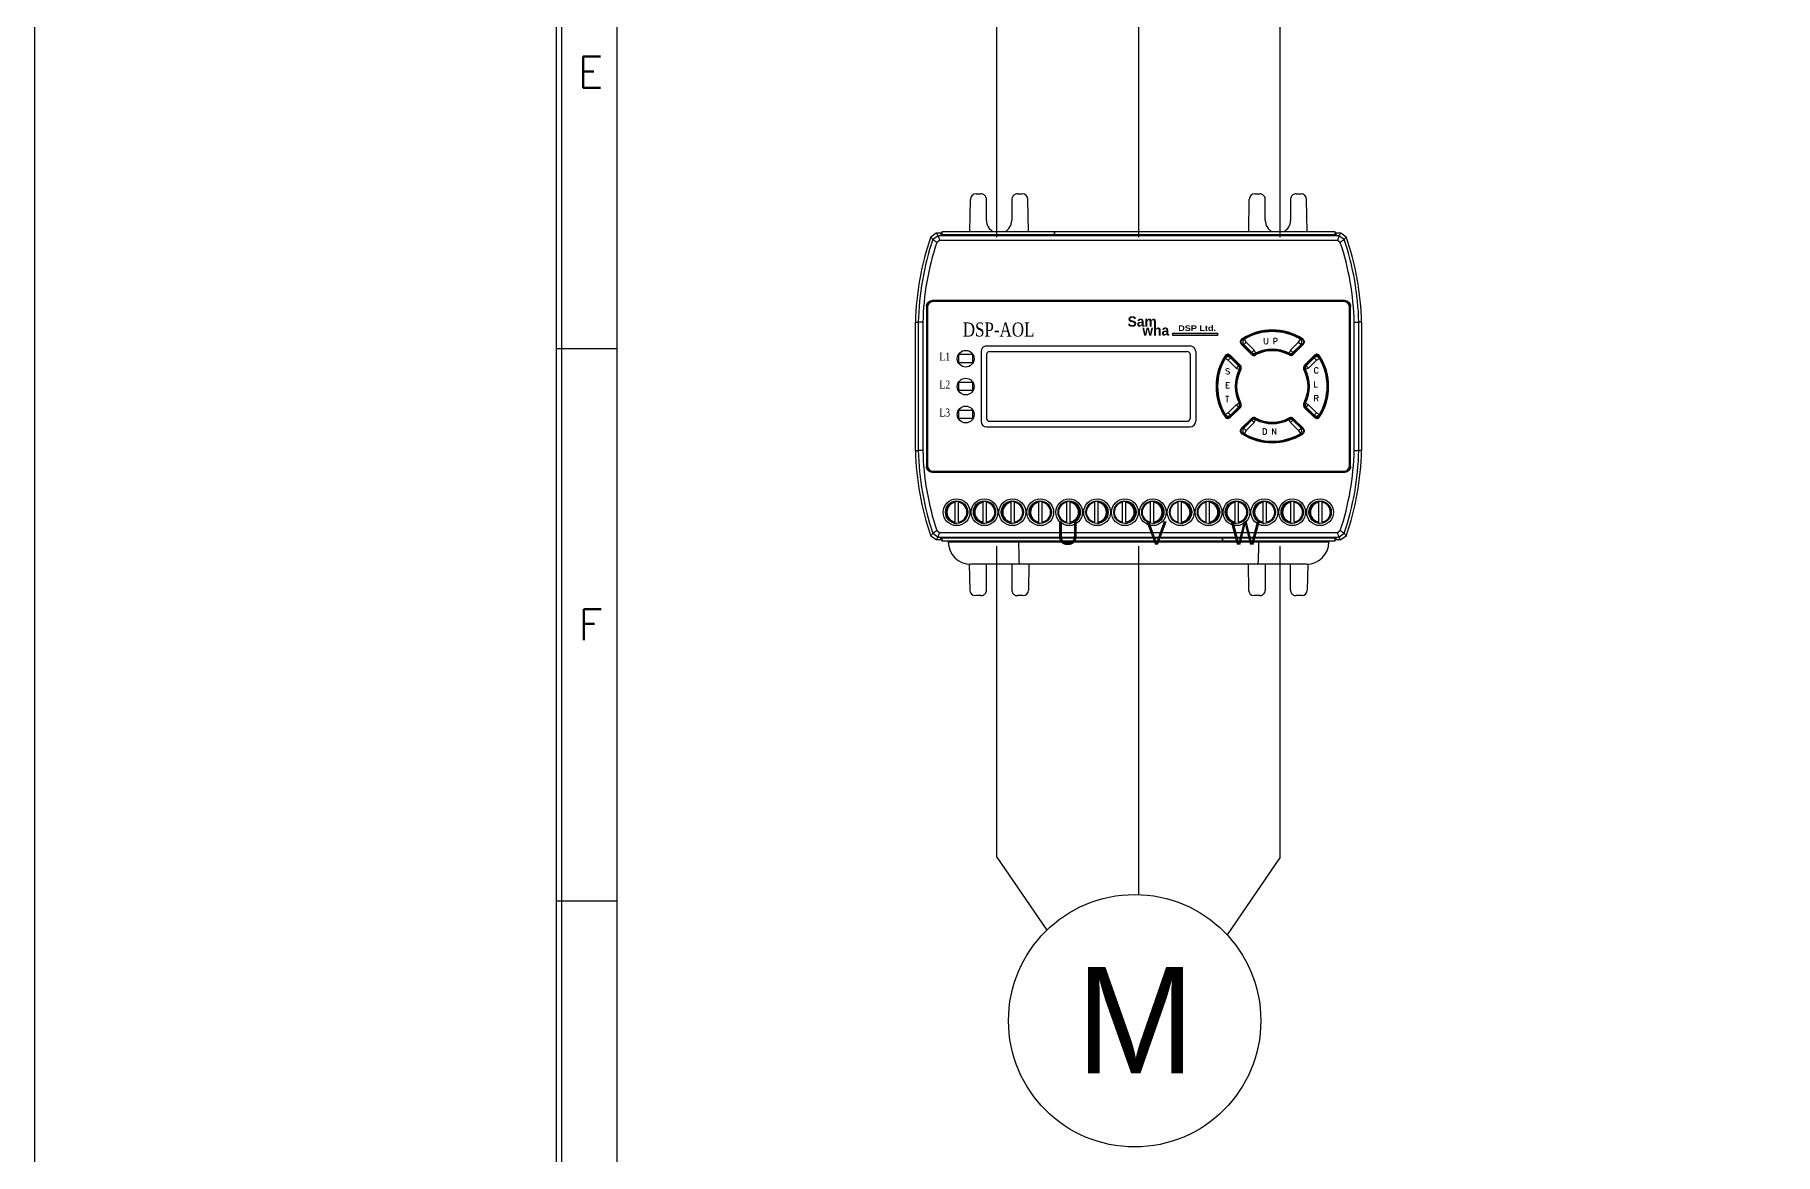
# Model space of a CAD drawing. Header units: millimetres. Extents: x 32 to 871, y 30 to 611.
# Drawn here: x 31.5 to 125.1, y 393.9 to 454.1 of the extents above; entities that cross this region are included whole.
import ezdxf
from ezdxf.enums import TextEntityAlignment as Align

# ---------------------------------------------------------------- set-up
doc = ezdxf.new("R2010")
doc.units = ezdxf.units.MM
for name, color, linetype in [('02___PRT_ALL_AXES', 7, 'Continuous'), ('03___PRT_ALL_CURVES', 7, 'Continuous'), ('20', 2, 'Continuous'), ('30', 3, 'Continuous'), ('40', 4, 'Continuous'), ('70', 7, 'Continuous'), ('ASHADE', 7, 'Continuous'), ('도면층1', 7, 'Continuous')]:
    doc.layers.add(name, color=color, linetype=linetype)
doc.styles.add('ghs', font='NGULIM.TTF')
doc.styles.add('SIMPLEX', font='SIMPLEX')
doc.styles.add('SS', font='batang.ttc', dxfattribs={"width": 0.8})
doc.styles.get("Standard").update_dxf_attribs({"font": 'BareunDotumPro1.ttf'})
doc.styles.add('STYLE2', font='romant.shx')

msp = doc.modelspace()

# ---------------------------------------------------------------- hatches: boundary and pattern name
msp.add_hatch(color=5).paths.add_polyline_path([(92.735, 437.887), (92.735, 438.024), (95.144, 438.024), (95.144, 437.887)])

# ---------------------------------------------------------------- linework, layer by layer
at = {"color": 7, "linetype": 'Continuous'}
for p, q in [((81.819, 443.479), (81.85, 445.209)), ((82.149, 445.504), (82.413, 445.504)), ((82.713, 444.079), (82.713, 445.204)), ((84.073, 445.204), (84.073, 444.079)), ((84.373, 445.504), (84.637, 445.504)), ((84.967, 443.479), (84.936, 445.209)), ((96.819, 443.479), (96.85, 445.209)), ((97.149, 445.504), (97.413, 445.504)), ((97.713, 444.079), (97.713, 445.204)), ((99.073, 445.204), (99.073, 444.079)), ((99.373, 445.504), (99.637, 445.504)), ((99.967, 443.479), (99.936, 445.209)), ((79.721, 443.202), (80.005, 443.404)), ((80.111, 443.255), (79.827, 443.052)), ((80.005, 443.404), (80.336, 443.404)), ((80.191, 443.007), (80.037, 442.896)), ((101.675, 443.255), (80.111, 443.255)), ((101.595, 443.007), (80.191, 443.007)), ((80.228, 443.404), (80.279, 443.302)), ((101.507, 443.302), (80.279, 443.302)), ((80.336, 443.479), (86.374, 443.479)), ((80.336, 443.302), (80.336, 443.479)), ((86.374, 443.479), (101.449, 443.479)), ((86.374, 443.479), (86.374, 443.302)), ((86.374, 443.302), (86.374, 443.479)), ((101.449, 443.479), (101.449, 443.302)), ((101.449, 443.404), (101.781, 443.404)), ((101.558, 443.404), (101.507, 443.302)), ((101.749, 442.896), (101.595, 443.007)), ((101.959, 443.052), (101.675, 443.255)), ((101.781, 443.404), (102.065, 443.202)), ((79.486, 439.466), (79.486, 430.841)), ((79.486, 439.466), (79.493, 439.459)), ((79.493, 439.459), (79.493, 430.849)), ((79.538, 439.414), (79.538, 430.894)), ((102, 439.766), (79.786, 439.766)), ((79.786, 439.766), (79.793, 439.759)), ((101.993, 439.759), (79.793, 439.759)), ((101.948, 439.714), (79.838, 439.714)), ((102, 439.766), (101.993, 439.759)), ((102.248, 430.894), (102.248, 439.414)), ((102.3, 439.466), (102.293, 439.459)), ((102.293, 430.849), (102.293, 439.459)), ((102.3, 430.841), (102.3, 439.466)), ((78.893, 431.704), (78.893, 438.604)), ((78.893, 438.604), (79.042, 438.602)), ((79.042, 438.602), (79.042, 431.705)), ((79.29, 438.602), (79.042, 438.602)), ((79.29, 438.598), (79.29, 431.71)), ((102.496, 438.602), (102.744, 438.602)), ((102.496, 431.71), (102.496, 438.598)), ((102.893, 438.604), (102.744, 438.602)), ((102.744, 431.705), (102.744, 438.602)), ((102.893, 438.604), (102.893, 431.704)), ((96.42, 437.421), (96.967, 436.874)), ((96.468, 437.416), (96.972, 436.911)), ((96.678, 437.533), (96.551, 437.406)), ((96.551, 437.406), (96.982, 436.974)), ((96.678, 437.533), (96.586, 437.688)), ((96.678, 437.533), (97.11, 437.102)), ((99.076, 437.102), (99.508, 437.533)), ((99.204, 436.974), (99.635, 437.406)), ((99.214, 436.911), (99.719, 437.416)), ((99.219, 436.874), (99.766, 437.421)), ((99.508, 437.533), (99.6, 437.688)), ((99.508, 437.533), (99.635, 437.406)), ((95.714, 436.569), (95.559, 436.661)), ((95.714, 436.569), (95.841, 436.696)), ((96.145, 436.137), (95.714, 436.569)), ((96.373, 436.28), (95.826, 436.827)), ((96.336, 436.274), (95.831, 436.779)), ((96.272, 436.264), (95.841, 436.696)), ((97.11, 437.102), (96.982, 436.974)), ((97.11, 437.102), (97.191, 436.941)), ((99.076, 437.102), (98.995, 436.941)), ((99.076, 437.102), (99.204, 436.974)), ((100.36, 436.827), (99.813, 436.28)), ((100.355, 436.779), (99.85, 436.274)), ((100.345, 436.696), (99.914, 436.264)), ((100.472, 436.569), (100.041, 436.137)), ((100.472, 436.569), (100.345, 436.696)), ((100.472, 436.569), (100.627, 436.661)), ((96.145, 436.137), (96.272, 436.264)), ((96.145, 436.137), (96.306, 436.056)), ((100.041, 436.137), (99.88, 436.056)), ((100.041, 436.137), (99.914, 436.264)), ((95.714, 433.739), (95.559, 433.647)), ((95.714, 433.739), (96.145, 434.17)), ((95.714, 433.739), (95.841, 433.612)), ((95.826, 433.481), (96.373, 434.028)), ((95.831, 433.528), (96.336, 434.033)), ((95.841, 433.612), (96.272, 434.043)), ((96.145, 434.17), (96.306, 434.252)), ((96.145, 434.17), (96.272, 434.043)), ((99.813, 434.028), (100.36, 433.481)), ((99.85, 434.033), (100.355, 433.528)), ((100.041, 434.17), (99.88, 434.252)), ((100.041, 434.17), (99.914, 434.043)), ((99.914, 434.043), (100.345, 433.612)), ((100.041, 434.17), (100.472, 433.739)), ((100.472, 433.739), (100.345, 433.612)), ((100.472, 433.739), (100.627, 433.647)), ((96.967, 433.434), (96.42, 432.887)), ((96.972, 433.397), (96.468, 432.892)), ((96.982, 433.333), (96.551, 432.902)), ((96.678, 432.775), (96.551, 432.902)), ((96.678, 432.775), (96.586, 432.62)), ((97.11, 433.206), (96.678, 432.775)), ((97.11, 433.206), (96.982, 433.333)), ((97.11, 433.206), (97.191, 433.367)), ((99.076, 433.206), (98.995, 433.367)), ((99.076, 433.206), (99.204, 433.333)), ((99.508, 432.775), (99.076, 433.206)), ((99.635, 432.902), (99.204, 433.333)), ((99.719, 432.892), (99.214, 433.397)), ((99.766, 432.887), (99.219, 433.434)), ((99.508, 432.775), (99.635, 432.902)), ((99.508, 432.775), (99.6, 432.62)), ((78.893, 431.704), (79.042, 431.705)), ((79.29, 431.705), (79.042, 431.705)), ((102.496, 431.705), (102.744, 431.705)), ((102.893, 431.704), (102.744, 431.705)), ((79.486, 430.841), (79.493, 430.849)), ((102.3, 430.841), (102.293, 430.849)), ((79.786, 430.542), (79.793, 430.549)), ((79.786, 430.542), (102, 430.542)), ((79.793, 430.549), (101.993, 430.549)), ((79.838, 430.594), (101.948, 430.594)), ((102, 430.542), (101.993, 430.549)), ((81.034, 427.856), (81.034, 428.921)), ((81.214, 427.856), (81.214, 428.921)), ((82.534, 427.856), (82.534, 428.921)), ((82.714, 427.856), (82.714, 428.921)), ((84.034, 427.856), (84.034, 428.921)), ((84.214, 427.856), (84.214, 428.921)), ((85.534, 427.856), (85.534, 428.921)), ((85.714, 427.856), (85.714, 428.921)), ((87.034, 427.856), (87.034, 428.921)), ((87.214, 427.856), (87.214, 428.921)), ((88.534, 427.856), (88.534, 428.921)), ((88.714, 427.856), (88.714, 428.921)), ((90.034, 427.856), (90.034, 428.921)), ((90.214, 427.856), (90.214, 428.921)), ((91.534, 427.856), (91.534, 428.921)), ((91.714, 427.856), (91.714, 428.921)), ((93.034, 427.856), (93.034, 428.921)), ((93.214, 427.856), (93.214, 428.921)), ((94.534, 427.856), (94.534, 428.921)), ((94.714, 427.856), (94.714, 428.921)), ((96.091, 427.856), (96.091, 428.921)), ((96.271, 427.856), (96.271, 428.921)), ((97.591, 427.856), (97.591, 428.921)), ((97.771, 427.856), (97.771, 428.921)), ((99.091, 427.856), (99.091, 428.921)), ((99.271, 427.856), (99.271, 428.921)), ((100.591, 427.856), (100.591, 428.921)), ((100.771, 427.856), (100.771, 428.921)), ((80.005, 426.904), (79.721, 427.105)), ((79.827, 427.256), (80.111, 427.053)), ((80.037, 427.411), (80.191, 427.301)), ((80.111, 427.053), (101.675, 427.053)), ((80.191, 427.301), (101.595, 427.301)), ((80.228, 426.904), (80.279, 427.005)), ((80.279, 427.005), (101.507, 427.005)), ((80.337, 426.829), (80.337, 427.005)), ((95.412, 427.005), (95.412, 426.829)), ((95.413, 426.829), (95.413, 427.005)), ((101.45, 427.005), (101.45, 426.829)), ((101.558, 426.904), (101.507, 427.005)), ((101.595, 427.301), (101.749, 427.411)), ((101.675, 427.053), (101.959, 427.256)), ((102.065, 427.105), (101.781, 426.904)), ((80.337, 426.904), (80.005, 426.904)), ((95.412, 426.829), (80.337, 426.829)), ((80.651, 426.829), (80.652, 426.778)), ((101.134, 426.778), (80.652, 426.778)), ((84.442, 426.778), (84.442, 426.829)), ((101.45, 426.829), (95.413, 426.829)), ((97.344, 426.778), (97.344, 426.829)), ((101.135, 426.829), (101.134, 426.778)), ((101.781, 426.904), (101.45, 426.904)), ((81.788, 425.606), (81.813, 424.199)), ((99.934, 425.599), (81.852, 425.599)), ((82.713, 424.204), (82.713, 425.599)), ((84.073, 425.599), (84.073, 424.204)), ((84.998, 425.599), (84.973, 424.199)), ((96.788, 425.599), (96.813, 424.199)), ((97.713, 425.599), (97.713, 424.204)), ((99.073, 424.204), (99.073, 425.599)), ((99.998, 425.606), (99.973, 424.199)), ((82.413, 423.904), (82.113, 423.904)), ((84.673, 423.904), (84.373, 423.904)), ((97.413, 423.904), (97.113, 423.904)), ((99.673, 423.904), (99.373, 423.904))]:
    msp.add_line(p, q, dxfattribs=at)
at = {"color": 5}
for p, q in [((92.735, 438.024), (95.144, 438.024)), ((92.735, 437.887), (92.735, 438.024)), ((95.144, 437.887), (92.735, 437.887)), ((95.144, 438.024), (95.144, 437.887))]:
    msp.add_line(p, q, dxfattribs=at)
msp.add_lwpolyline([(31.509, 610.73), (871.425, 610.73), (871.425, 29.692), (31.509, 29.692)], close=True)
at = {"color": 7, "linetype": 'Continuous'}
for centre, radius in [((81.105, 428.389), 0.72), ((81.105, 428.389), 0.6), ((82.605, 428.389), 0.72), ((82.605, 428.389), 0.6), ((84.105, 428.389), 0.72), ((84.105, 428.389), 0.6), ((85.605, 428.389), 0.72), ((85.605, 428.389), 0.6), ((87.162, 428.389), 0.72), ((87.162, 428.389), 0.6), ((88.662, 428.389), 0.72), ((88.662, 428.389), 0.6), ((90.162, 428.389), 0.72), ((90.162, 428.389), 0.6), ((91.662, 428.389), 0.72), ((91.662, 428.389), 0.6), ((93.162, 428.389), 0.72), ((93.162, 428.389), 0.6), ((94.662, 428.389), 0.72), ((94.662, 428.389), 0.6), ((96.162, 428.389), 0.72), ((96.162, 428.389), 0.6), ((97.662, 428.389), 0.72), ((97.662, 428.389), 0.6), ((99.162, 428.389), 0.72), ((99.162, 428.389), 0.6), ((100.662, 428.389), 0.72), ((100.662, 428.389), 0.6)]:
    msp.add_circle(centre, radius, dxfattribs=at)
for centre, radius, start, end in [((82.149, 445.204), 0.3, 90, 179), ((84.637, 445.204), 0.3, 1, 90), ((97.149, 445.204), 0.3, 90, 179), ((99.637, 445.204), 0.3, 1, 90), ((83.393, 444.079), 0.68, 180, 242.3898), ((83.393, 444.079), 0.68, 297.6102, 0), ((98.393, 444.079), 0.68, 180, 242.3898), ((98.393, 444.079), 0.68, 297.6102, 0), ((93.889, 438.276), 15, 160.82791, 178.74912), ((93.889, 438.276), 14.851, 161.24388, 178.74287), ((87.897, 438.276), 14.851, 1.25713, 18.75612), ((87.897, 438.276), 15, 1.25088, 19.17209), ((93.889, 438.276), 14.603, 161.5561, 178.73961), ((87.897, 438.276), 14.603, 1.26039, 18.4439), ((79.838, 439.414), 0.3, 90, 180), ((101.948, 439.414), 0.3, 0, 90), ((96.547, 437.548), 0.18, 122.8468, 225), ((98.093, 435.154), 3.03, 57.1532, 122.8468), ((98.093, 435.154), 3, 57.90749, 122.09251), ((98.093, 435.154), 2.948, 59.26143, 120.73857), ((99.639, 437.548), 0.18, 315, 57.1532), ((98.093, 435.154), 3.03, 147.1532, 212.8468), ((98.093, 435.154), 3, 147.90749, 212.09251), ((98.093, 435.154), 2.948, 149.26143, 210.73857), ((95.699, 436.7), 0.18, 45, 147.1532), ((97.094, 437.001), 0.18, 225, 298.39845), ((98.093, 435.154), 1.92, 61.60155, 118.39845), ((98.093, 435.154), 1.95, 62.20277, 117.79723), ((98.093, 435.154), 2.002, 63.2117, 116.7883), ((99.092, 437.001), 0.18, 241.60155, 315), ((100.487, 436.7), 0.18, 32.8468, 135), ((98.093, 435.154), 2.948, 329.26143, 30.73857), ((98.093, 435.154), 3, 327.90749, 32.09251), ((98.093, 435.154), 3.03, 327.1532, 32.8468), ((98.093, 435.154), 2.002, 153.2117, 206.7883), ((98.093, 435.154), 1.95, 152.20277, 207.79723), ((98.093, 435.154), 1.92, 151.60155, 208.39845), ((96.246, 436.153), 0.18, 331.60155, 45), ((99.94, 436.153), 0.18, 135, 208.39845), ((98.093, 435.154), 1.92, 331.60155, 28.39845), ((98.093, 435.154), 1.95, 332.20277, 27.79723), ((98.093, 435.154), 2.002, 333.2117, 26.7883), ((96.246, 434.155), 0.18, 315, 28.39845), ((99.94, 434.155), 0.18, 151.60155, 225), ((95.699, 433.608), 0.18, 212.8468, 315), ((96.547, 432.759), 0.18, 135, 237.1532), ((98.093, 435.154), 2.948, 239.26143, 300.73857), ((97.094, 433.307), 0.18, 61.60155, 135), ((98.093, 435.154), 1.92, 241.60155, 298.39845), ((98.093, 435.154), 1.95, 242.20277, 297.79723), ((98.093, 435.154), 2.002, 243.2117, 296.7883), ((99.092, 433.307), 0.18, 45, 118.39845), ((99.639, 432.759), 0.18, 302.8468, 45), ((100.487, 433.608), 0.18, 225, 327.1532), ((93.889, 432.031), 15, 181.25088, 199.17209), ((93.889, 432.031), 14.851, 181.25713, 198.75612), ((93.889, 432.031), 14.603, 181.26039, 198.4439), ((98.093, 435.154), 3.03, 237.1532, 302.8468), ((98.093, 435.154), 3, 237.90749, 302.09251), ((87.897, 432.031), 14.603, 341.5561, 358.73961), ((87.897, 432.031), 14.851, 341.24388, 358.74287), ((87.897, 432.031), 15, 340.82791, 358.74912), ((79.838, 430.894), 0.3, 180, 270), ((101.948, 430.894), 0.3, 270, 0), ((81.124, 428.389), 0.54, 99.59407, 260.40593), ((81.124, 428.389), 0.54, 279.59407, 80.40593), ((82.624, 428.389), 0.54, 99.59407, 260.40593), ((82.624, 428.389), 0.54, 279.59407, 80.40593), ((84.124, 428.389), 0.54, 99.59407, 260.40593), ((84.124, 428.389), 0.54, 279.59407, 80.40593), ((85.624, 428.389), 0.54, 99.59407, 260.40593), ((85.624, 428.389), 0.54, 279.59407, 80.40593), ((87.124, 428.389), 0.54, 99.59407, 260.40593), ((87.124, 428.389), 0.54, 279.59407, 80.40593), ((88.624, 428.389), 0.54, 99.59407, 260.40593), ((88.624, 428.389), 0.54, 279.59407, 80.40593), ((90.124, 428.389), 0.54, 99.59407, 260.40593), ((90.124, 428.389), 0.54, 279.59407, 80.40593), ((91.624, 428.389), 0.54, 99.59407, 260.40593), ((91.624, 428.389), 0.54, 279.59407, 80.40593), ((93.124, 428.389), 0.54, 99.59407, 260.40593), ((93.124, 428.389), 0.54, 279.59407, 80.40593), ((94.624, 428.389), 0.54, 99.59407, 260.40593), ((94.624, 428.389), 0.54, 279.59407, 80.40593), ((96.181, 428.389), 0.54, 99.59407, 260.40593), ((96.181, 428.389), 0.54, 279.59407, 80.40593), ((97.681, 428.389), 0.54, 99.59407, 260.40593), ((97.681, 428.389), 0.54, 279.59407, 80.40593), ((99.181, 428.389), 0.54, 99.59407, 260.40593), ((99.181, 428.389), 0.54, 279.59407, 80.40593), ((100.681, 428.389), 0.54, 99.59407, 260.40593), ((100.681, 428.389), 0.54, 279.59407, 80.40593), ((81.852, 426.799), 1.2, 181, 270), ((99.934, 426.799), 1.2, 270, 359), ((82.113, 424.204), 0.3, 181, 270), ((84.673, 424.204), 0.3, 270, 359), ((97.113, 424.204), 0.3, 181, 270), ((99.673, 424.204), 0.3, 270, 359)]:
    msp.add_arc(centre, radius, start, end, dxfattribs=at)
for points, knots in [([(82.713, 445.204), (82.713, 445.235), (82.703, 445.298), (82.659, 445.383), (82.592, 445.451), (82.507, 445.494), (82.444, 445.504), (82.413, 445.504)], [0, 0, 0, 0, 0.0938533, 0.1877121, 0.2815799, 0.3754568, 0.4693391, 0.4693391, 0.4693391, 0.4693391]), ([(84.373, 445.504), (84.342, 445.504), (84.279, 445.494), (84.194, 445.451), (84.127, 445.383), (84.083, 445.298), (84.073, 445.235), (84.073, 445.204)], [0, 0, 0, 0, 0.0938824, 0.1877592, 0.281627, 0.3754859, 0.4693391, 0.4693391, 0.4693391, 0.4693391]), ([(97.713, 445.204), (97.713, 445.235), (97.703, 445.298), (97.659, 445.383), (97.592, 445.451), (97.507, 445.494), (97.444, 445.504), (97.413, 445.504)], [0, 0, 0, 0, 0.0938533, 0.1877121, 0.2815799, 0.3754568, 0.4693391, 0.4693391, 0.4693391, 0.4693391]), ([(99.373, 445.504), (99.342, 445.504), (99.279, 445.494), (99.194, 445.451), (99.127, 445.383), (99.083, 445.298), (99.073, 445.235), (99.073, 445.204)], [0, 0, 0, 0, 0.0938824, 0.1877592, 0.281627, 0.3754859, 0.4693391, 0.4693391, 0.4693391, 0.4693391]), ([(79.827, 443.052), (79.817, 443.066), (79.794, 443.099), (79.758, 443.149), (79.734, 443.185), (79.721, 443.202)], [0, 0, 0, 0, 0.0540743, 0.1201944, 0.1840487, 0.1840487, 0.1840487, 0.1840487]), ([(79.827, 443.052), (79.849, 443.035), (79.898, 443.004), (79.966, 442.949), (80.013, 442.914), (80.037, 442.896)], [0, 0, 0, 0, 0.0847402, 0.1718969, 0.2610351, 0.2610351, 0.2610351, 0.2610351]), ([(80.111, 443.255), (80.1, 443.27), (80.077, 443.302), (80.042, 443.352), (80.017, 443.387), (80.005, 443.404)], [0, 0, 0, 0, 0.0536976, 0.11936, 0.1827756, 0.1827756, 0.1827756, 0.1827756]), ([(80.111, 443.255), (80.12, 443.228), (80.133, 443.172), (80.163, 443.091), (80.181, 443.035), (80.191, 443.007)], [0, 0, 0, 0, 0.084861, 0.1719795, 0.2609261, 0.2609261, 0.2609261, 0.2609261]), ([(101.675, 443.255), (101.666, 443.228), (101.653, 443.172), (101.623, 443.091), (101.605, 443.035), (101.595, 443.007)], [0, 0, 0, 0, 0.0848624, 0.1719809, 0.2609261, 0.2609261, 0.2609261, 0.2609261]), ([(101.675, 443.255), (101.686, 443.27), (101.709, 443.302), (101.744, 443.351), (101.769, 443.387), (101.781, 443.404)], [0, 0, 0, 0, 0.0534626, 0.1191252, 0.1827756, 0.1827756, 0.1827756, 0.1827756]), ([(101.959, 443.052), (101.937, 443.035), (101.888, 443.004), (101.82, 442.949), (101.773, 442.914), (101.749, 442.896)], [0, 0, 0, 0, 0.0847388, 0.1718955, 0.2610351, 0.2610351, 0.2610351, 0.2610351]), ([(101.959, 443.052), (101.969, 443.066), (101.992, 443.099), (102.028, 443.149), (102.052, 443.185), (102.065, 443.202)], [0, 0, 0, 0, 0.0538377, 0.119958, 0.1840487, 0.1840487, 0.1840487, 0.1840487]), ([(79.486, 439.466), (79.486, 439.498), (79.496, 439.561), (79.539, 439.645), (79.606, 439.713), (79.691, 439.756), (79.754, 439.766), (79.786, 439.766)], [0, 0, 0, 0, 0.093858, 0.1877008, 0.2815377, 0.3753804, 0.4692384, 0.4692384, 0.4692384, 0.4692384]), ([(79.793, 439.759), (79.762, 439.759), (79.699, 439.749), (79.614, 439.706), (79.546, 439.638), (79.503, 439.553), (79.493, 439.49), (79.493, 439.459)], [0, 0, 0, 0, 0.093858, 0.1877007, 0.2815376, 0.3753803, 0.4692384, 0.4692384, 0.4692384, 0.4692384]), ([(102.293, 439.459), (102.293, 439.49), (102.283, 439.553), (102.24, 439.638), (102.172, 439.706), (102.087, 439.749), (102.024, 439.759), (101.993, 439.759)], [0, 0, 0, 0, 0.093858, 0.1877007, 0.2815376, 0.3753803, 0.4692384, 0.4692384, 0.4692384, 0.4692384]), ([(102, 439.766), (102.032, 439.766), (102.095, 439.756), (102.18, 439.713), (102.247, 439.645), (102.29, 439.561), (102.3, 439.498), (102.3, 439.466)], [0, 0, 0, 0, 0.093858, 0.1877008, 0.2815377, 0.3753804, 0.4692384, 0.4692384, 0.4692384, 0.4692384]), ([(96.436, 437.458), (96.427, 437.474), (96.415, 437.509), (96.413, 437.564), (96.427, 437.616), (96.447, 437.647), (96.459, 437.661)], [0, 0, 0, 0, 0.05449, 0.107938, 0.1612581, 0.2156554, 0.2156554, 0.2156554, 0.2156554]), ([(96.551, 437.406), (96.542, 437.407), (96.523, 437.409), (96.495, 437.413), (96.477, 437.415), (96.468, 437.416)], [0, 0, 0, 0, 0.02823034, 0.05623659, 0.08402378, 0.08402378, 0.08402378, 0.08402378]), ([(96.586, 437.688), (96.573, 437.68), (96.548, 437.66), (96.52, 437.623), (96.502, 437.579), (96.496, 437.532), (96.503, 437.485), (96.521, 437.442), (96.54, 437.417), (96.551, 437.406)], [0, 0, 0, 0, 0.0466256, 0.0932466, 0.1398794, 0.1865136, 0.2331468, 0.2797658, 0.3263998, 0.3263998, 0.3263998, 0.3263998]), ([(96.586, 437.688), (96.576, 437.689), (96.557, 437.69), (96.528, 437.693), (96.509, 437.695), (96.499, 437.695)], [0, 0, 0, 0, 0.02938021, 0.05851312, 0.08740451, 0.08740451, 0.08740451, 0.08740451]), ([(99.6, 437.688), (99.61, 437.689), (99.629, 437.69), (99.658, 437.693), (99.677, 437.695), (99.687, 437.695)], [0, 0, 0, 0, 0.02938021, 0.05851312, 0.08740451, 0.08740451, 0.08740451, 0.08740451]), ([(99.635, 437.406), (99.646, 437.417), (99.665, 437.442), (99.683, 437.485), (99.69, 437.532), (99.684, 437.579), (99.666, 437.623), (99.638, 437.66), (99.613, 437.68), (99.6, 437.688)], [0, 0, 0, 0, 0.046626, 0.0932469, 0.1398796, 0.1865139, 0.233147, 0.279766, 0.3263998, 0.3263998, 0.3263998, 0.3263998]), ([(99.635, 437.406), (99.644, 437.407), (99.663, 437.409), (99.691, 437.413), (99.709, 437.415), (99.719, 437.416)], [0, 0, 0, 0, 0.02823034, 0.05623659, 0.08402378, 0.08402378, 0.08402378, 0.08402378]), ([(99.727, 437.661), (99.739, 437.648), (99.758, 437.617), (99.773, 437.565), (99.771, 437.51), (99.759, 437.475), (99.75, 437.459)], [0, 0, 0, 0, 0.0534734, 0.1067582, 0.1607868, 0.2158657, 0.2158657, 0.2158657, 0.2158657]), ([(95.559, 436.661), (95.558, 436.67), (95.556, 436.69), (95.554, 436.719), (95.552, 436.738), (95.551, 436.748)], [0, 0, 0, 0, 0.02938021, 0.05851312, 0.08740451, 0.08740451, 0.08740451, 0.08740451]), ([(95.841, 436.696), (95.83, 436.707), (95.805, 436.726), (95.762, 436.744), (95.715, 436.751), (95.668, 436.745), (95.624, 436.727), (95.587, 436.699), (95.567, 436.674), (95.559, 436.661)], [0, 0, 0, 0, 0.046626, 0.0932469, 0.1398796, 0.1865139, 0.233147, 0.279766, 0.3263998, 0.3263998, 0.3263998, 0.3263998]), ([(95.586, 436.788), (95.599, 436.799), (95.629, 436.819), (95.682, 436.833), (95.737, 436.832), (95.772, 436.82), (95.788, 436.811)], [0, 0, 0, 0, 0.0534734, 0.1067582, 0.1607868, 0.2158657, 0.2158657, 0.2158657, 0.2158657]), ([(95.841, 436.696), (95.84, 436.705), (95.838, 436.724), (95.834, 436.752), (95.832, 436.77), (95.831, 436.779)], [0, 0, 0, 0, 0.02823034, 0.05623659, 0.08402378, 0.08402378, 0.08402378, 0.08402378]), ([(96.982, 436.974), (96.981, 436.967), (96.979, 436.953), (96.976, 436.932), (96.974, 436.918), (96.972, 436.911)], [0, 0, 0, 0, 0.02131349, 0.04276592, 0.06435893, 0.06435893, 0.06435893, 0.06435893]), ([(96.982, 436.974), (96.993, 436.964), (97.017, 436.945), (97.059, 436.927), (97.104, 436.92), (97.149, 436.924), (97.177, 436.934), (97.191, 436.941)], [0, 0, 0, 0, 0.0449694, 0.0899307, 0.1348985, 0.1798573, 0.2248377, 0.2248377, 0.2248377, 0.2248377]), ([(97.141, 436.863), (97.126, 436.859), (97.095, 436.856), (97.049, 436.863), (97.021, 436.875), (97.008, 436.883)], [0, 0, 0, 0, 0.0460856, 0.0917071, 0.1370934, 0.1370934, 0.1370934, 0.1370934]), ([(97.191, 436.941), (97.19, 436.934), (97.188, 436.92), (97.186, 436.9), (97.184, 436.886), (97.184, 436.879)], [0, 0, 0, 0, 0.02072148, 0.04156853, 0.06254232, 0.06254232, 0.06254232, 0.06254232]), ([(98.995, 436.941), (99.009, 436.934), (99.037, 436.924), (99.082, 436.92), (99.127, 436.927), (99.169, 436.945), (99.193, 436.964), (99.204, 436.974)], [0, 0, 0, 0, 0.0449723, 0.0899326, 0.1349004, 0.1798594, 0.2248377, 0.2248377, 0.2248377, 0.2248377]), ([(98.995, 436.941), (98.996, 436.934), (98.998, 436.92), (99, 436.9), (99.002, 436.886), (99.002, 436.879)], [0, 0, 0, 0, 0.02072148, 0.04156853, 0.06254232, 0.06254232, 0.06254232, 0.06254232]), ([(99.178, 436.883), (99.164, 436.875), (99.136, 436.863), (99.09, 436.856), (99.06, 436.859), (99.045, 436.863)], [0, 0, 0, 0, 0.0457598, 0.0912892, 0.1371128, 0.1371128, 0.1371128, 0.1371128]), ([(99.204, 436.974), (99.205, 436.967), (99.207, 436.953), (99.21, 436.932), (99.212, 436.918), (99.214, 436.911)], [0, 0, 0, 0, 0.02131349, 0.04276592, 0.06435893, 0.06435893, 0.06435893, 0.06435893]), ([(100.345, 436.696), (100.346, 436.705), (100.348, 436.724), (100.352, 436.752), (100.354, 436.77), (100.355, 436.779)], [0, 0, 0, 0, 0.02823034, 0.05623659, 0.08402378, 0.08402378, 0.08402378, 0.08402378]), ([(100.627, 436.661), (100.619, 436.674), (100.599, 436.699), (100.562, 436.727), (100.518, 436.745), (100.471, 436.751), (100.424, 436.744), (100.381, 436.726), (100.356, 436.707), (100.345, 436.696)], [0, 0, 0, 0, 0.0466256, 0.0932466, 0.1398794, 0.1865136, 0.2331468, 0.2797658, 0.3263998, 0.3263998, 0.3263998, 0.3263998]), ([(100.398, 436.811), (100.414, 436.82), (100.448, 436.832), (100.503, 436.834), (100.555, 436.819), (100.586, 436.8), (100.6, 436.788)], [0, 0, 0, 0, 0.05449, 0.107938, 0.1612581, 0.2156554, 0.2156554, 0.2156554, 0.2156554]), ([(100.627, 436.661), (100.628, 436.67), (100.63, 436.69), (100.632, 436.719), (100.634, 436.738), (100.635, 436.748)], [0, 0, 0, 0, 0.02938021, 0.05851312, 0.08740451, 0.08740451, 0.08740451, 0.08740451]), ([(96.272, 436.264), (96.28, 436.266), (96.294, 436.268), (96.315, 436.271), (96.329, 436.273), (96.336, 436.274)], [0, 0, 0, 0, 0.02131349, 0.04276592, 0.06435893, 0.06435893, 0.06435893, 0.06435893]), ([(96.306, 436.056), (96.313, 436.07), (96.323, 436.098), (96.327, 436.143), (96.32, 436.188), (96.302, 436.23), (96.283, 436.254), (96.272, 436.264)], [0, 0, 0, 0, 0.0449723, 0.0899326, 0.1349004, 0.1798594, 0.2248377, 0.2248377, 0.2248377, 0.2248377]), ([(96.306, 436.056), (96.313, 436.057), (96.327, 436.059), (96.347, 436.061), (96.361, 436.062), (96.368, 436.063)], [0, 0, 0, 0, 0.02072148, 0.04156853, 0.06254232, 0.06254232, 0.06254232, 0.06254232]), ([(96.364, 436.238), (96.372, 436.225), (96.384, 436.197), (96.391, 436.151), (96.387, 436.121), (96.384, 436.106)], [0, 0, 0, 0, 0.0457598, 0.0912892, 0.1371128, 0.1371128, 0.1371128, 0.1371128]), ([(99.802, 436.106), (99.798, 436.121), (99.795, 436.152), (99.802, 436.197), (99.815, 436.226), (99.822, 436.239)], [0, 0, 0, 0, 0.0460856, 0.0917071, 0.1370934, 0.1370934, 0.1370934, 0.1370934]), ([(99.88, 436.056), (99.873, 436.057), (99.859, 436.059), (99.839, 436.061), (99.825, 436.062), (99.818, 436.063)], [0, 0, 0, 0, 0.02072148, 0.04156853, 0.06254232, 0.06254232, 0.06254232, 0.06254232]), ([(99.914, 436.264), (99.906, 436.266), (99.892, 436.268), (99.871, 436.271), (99.857, 436.273), (99.85, 436.274)], [0, 0, 0, 0, 0.02131349, 0.04276592, 0.06435893, 0.06435893, 0.06435893, 0.06435893]), ([(99.914, 436.264), (99.903, 436.254), (99.884, 436.23), (99.866, 436.188), (99.859, 436.143), (99.863, 436.098), (99.873, 436.07), (99.88, 436.056)], [0, 0, 0, 0, 0.0449694, 0.0899307, 0.1348985, 0.1798573, 0.2248377, 0.2248377, 0.2248377, 0.2248377]), ([(95.559, 433.647), (95.558, 433.637), (95.556, 433.618), (95.554, 433.589), (95.552, 433.57), (95.551, 433.56)], [0, 0, 0, 0, 0.02938021, 0.05851312, 0.08740451, 0.08740451, 0.08740451, 0.08740451]), ([(95.559, 433.647), (95.567, 433.634), (95.587, 433.609), (95.624, 433.581), (95.668, 433.563), (95.715, 433.557), (95.762, 433.564), (95.805, 433.582), (95.83, 433.601), (95.841, 433.612)], [0, 0, 0, 0, 0.0466256, 0.0932466, 0.1398794, 0.1865136, 0.2331468, 0.2797658, 0.3263998, 0.3263998, 0.3263998, 0.3263998]), ([(95.841, 433.612), (95.84, 433.602), (95.838, 433.584), (95.834, 433.556), (95.832, 433.538), (95.831, 433.528)], [0, 0, 0, 0, 0.02823034, 0.05623659, 0.08402378, 0.08402378, 0.08402378, 0.08402378]), ([(96.272, 434.043), (96.283, 434.054), (96.302, 434.078), (96.32, 434.119), (96.327, 434.164), (96.323, 434.21), (96.313, 434.238), (96.306, 434.252)], [0, 0, 0, 0, 0.0449694, 0.0899307, 0.1348985, 0.1798573, 0.2248377, 0.2248377, 0.2248377, 0.2248377]), ([(96.272, 434.043), (96.28, 434.042), (96.294, 434.04), (96.315, 434.037), (96.329, 434.034), (96.336, 434.033)], [0, 0, 0, 0, 0.02131349, 0.04276592, 0.06435893, 0.06435893, 0.06435893, 0.06435893]), ([(96.306, 434.252), (96.313, 434.251), (96.327, 434.249), (96.347, 434.247), (96.361, 434.245), (96.368, 434.244)], [0, 0, 0, 0, 0.02072148, 0.04156853, 0.06254232, 0.06254232, 0.06254232, 0.06254232]), ([(96.384, 434.202), (96.388, 434.187), (96.391, 434.156), (96.384, 434.11), (96.371, 434.082), (96.364, 434.069)], [0, 0, 0, 0, 0.0460856, 0.0917071, 0.1370934, 0.1370934, 0.1370934, 0.1370934]), ([(99.822, 434.069), (99.814, 434.082), (99.802, 434.111), (99.795, 434.156), (99.799, 434.187), (99.802, 434.202)], [0, 0, 0, 0, 0.0457598, 0.0912892, 0.1371128, 0.1371128, 0.1371128, 0.1371128]), ([(99.88, 434.252), (99.873, 434.251), (99.859, 434.249), (99.839, 434.247), (99.825, 434.245), (99.818, 434.244)], [0, 0, 0, 0, 0.02072148, 0.04156853, 0.06254232, 0.06254232, 0.06254232, 0.06254232]), ([(99.914, 434.043), (99.906, 434.042), (99.892, 434.04), (99.871, 434.037), (99.857, 434.034), (99.85, 434.033)], [0, 0, 0, 0, 0.02131349, 0.04276592, 0.06435893, 0.06435893, 0.06435893, 0.06435893]), ([(99.88, 434.252), (99.873, 434.238), (99.863, 434.21), (99.859, 434.164), (99.866, 434.119), (99.884, 434.078), (99.903, 434.054), (99.914, 434.043)], [0, 0, 0, 0, 0.0449723, 0.0899326, 0.1349004, 0.1798594, 0.2248377, 0.2248377, 0.2248377, 0.2248377]), ([(100.345, 433.612), (100.356, 433.601), (100.381, 433.582), (100.424, 433.564), (100.471, 433.557), (100.518, 433.563), (100.562, 433.581), (100.599, 433.609), (100.619, 433.634), (100.627, 433.647)], [0, 0, 0, 0, 0.046626, 0.0932469, 0.1398796, 0.1865139, 0.233147, 0.279766, 0.3263998, 0.3263998, 0.3263998, 0.3263998]), ([(100.345, 433.612), (100.346, 433.602), (100.348, 433.584), (100.352, 433.556), (100.354, 433.538), (100.355, 433.528)], [0, 0, 0, 0, 0.02823034, 0.05623659, 0.08402378, 0.08402378, 0.08402378, 0.08402378]), ([(100.627, 433.647), (100.628, 433.637), (100.63, 433.618), (100.632, 433.589), (100.634, 433.57), (100.635, 433.56)], [0, 0, 0, 0, 0.02938021, 0.05851312, 0.08740451, 0.08740451, 0.08740451, 0.08740451]), ([(95.788, 433.497), (95.772, 433.488), (95.738, 433.476), (95.683, 433.474), (95.631, 433.488), (95.6, 433.508), (95.586, 433.52)], [0, 0, 0, 0, 0.05449, 0.107938, 0.1612581, 0.2156554, 0.2156554, 0.2156554, 0.2156554]), ([(96.459, 432.646), (96.447, 432.66), (96.428, 432.69), (96.413, 432.743), (96.415, 432.798), (96.427, 432.833), (96.436, 432.849)], [0, 0, 0, 0, 0.0534734, 0.1067582, 0.1607868, 0.2158657, 0.2158657, 0.2158657, 0.2158657]), ([(96.551, 432.902), (96.542, 432.901), (96.523, 432.898), (96.495, 432.895), (96.477, 432.893), (96.468, 432.892)], [0, 0, 0, 0, 0.02823034, 0.05623659, 0.08402378, 0.08402378, 0.08402378, 0.08402378]), ([(96.551, 432.902), (96.54, 432.891), (96.521, 432.866), (96.503, 432.822), (96.496, 432.776), (96.502, 432.729), (96.52, 432.685), (96.548, 432.647), (96.573, 432.628), (96.586, 432.62)], [0, 0, 0, 0, 0.046626, 0.0932469, 0.1398796, 0.1865139, 0.233147, 0.279766, 0.3263998, 0.3263998, 0.3263998, 0.3263998]), ([(96.586, 432.62), (96.576, 432.619), (96.557, 432.617), (96.528, 432.615), (96.509, 432.613), (96.499, 432.612)], [0, 0, 0, 0, 0.02938021, 0.05851312, 0.08740451, 0.08740451, 0.08740451, 0.08740451]), ([(96.982, 433.333), (96.981, 433.34), (96.979, 433.354), (96.976, 433.376), (96.974, 433.39), (96.972, 433.397)], [0, 0, 0, 0, 0.02131349, 0.04276592, 0.06435893, 0.06435893, 0.06435893, 0.06435893]), ([(97.191, 433.367), (97.177, 433.373), (97.149, 433.384), (97.104, 433.388), (97.059, 433.381), (97.017, 433.363), (96.993, 433.344), (96.982, 433.333)], [0, 0, 0, 0, 0.0449723, 0.0899326, 0.1349004, 0.1798594, 0.2248377, 0.2248377, 0.2248377, 0.2248377]), ([(97.008, 433.425), (97.022, 433.433), (97.05, 433.445), (97.096, 433.452), (97.126, 433.448), (97.141, 433.445)], [0, 0, 0, 0, 0.0457598, 0.0912892, 0.1371128, 0.1371128, 0.1371128, 0.1371128]), ([(97.191, 433.367), (97.19, 433.374), (97.188, 433.387), (97.186, 433.408), (97.184, 433.422), (97.184, 433.429)], [0, 0, 0, 0, 0.02072148, 0.04156853, 0.06254232, 0.06254232, 0.06254232, 0.06254232]), ([(98.995, 433.367), (98.996, 433.374), (98.998, 433.387), (99, 433.408), (99.002, 433.422), (99.002, 433.429)], [0, 0, 0, 0, 0.02072148, 0.04156853, 0.06254232, 0.06254232, 0.06254232, 0.06254232]), ([(99.204, 433.333), (99.193, 433.344), (99.169, 433.363), (99.127, 433.381), (99.082, 433.388), (99.037, 433.384), (99.009, 433.373), (98.995, 433.367)], [0, 0, 0, 0, 0.0449694, 0.0899307, 0.1348985, 0.1798573, 0.2248377, 0.2248377, 0.2248377, 0.2248377]), ([(99.045, 433.445), (99.06, 433.448), (99.091, 433.452), (99.137, 433.444), (99.165, 433.432), (99.178, 433.425)], [0, 0, 0, 0, 0.0460856, 0.0917071, 0.1370934, 0.1370934, 0.1370934, 0.1370934]), ([(99.204, 433.333), (99.205, 433.34), (99.207, 433.354), (99.21, 433.376), (99.212, 433.39), (99.214, 433.397)], [0, 0, 0, 0, 0.02131349, 0.04276592, 0.06435893, 0.06435893, 0.06435893, 0.06435893]), ([(99.6, 432.62), (99.613, 432.628), (99.638, 432.647), (99.666, 432.685), (99.684, 432.729), (99.69, 432.776), (99.683, 432.822), (99.665, 432.866), (99.646, 432.891), (99.635, 432.902)], [0, 0, 0, 0, 0.0466256, 0.0932466, 0.1398794, 0.1865136, 0.2331468, 0.2797658, 0.3263998, 0.3263998, 0.3263998, 0.3263998]), ([(99.6, 432.62), (99.61, 432.619), (99.629, 432.617), (99.658, 432.615), (99.677, 432.613), (99.687, 432.612)], [0, 0, 0, 0, 0.02938021, 0.05851312, 0.08740451, 0.08740451, 0.08740451, 0.08740451]), ([(99.635, 432.902), (99.644, 432.901), (99.663, 432.898), (99.691, 432.895), (99.709, 432.893), (99.719, 432.892)], [0, 0, 0, 0, 0.02823034, 0.05623659, 0.08402378, 0.08402378, 0.08402378, 0.08402378]), ([(99.75, 432.849), (99.759, 432.833), (99.771, 432.799), (99.773, 432.744), (99.759, 432.691), (99.739, 432.661), (99.727, 432.647)], [0, 0, 0, 0, 0.05449, 0.107938, 0.1612581, 0.2156554, 0.2156554, 0.2156554, 0.2156554]), ([(100.6, 433.52), (100.587, 433.508), (100.557, 433.489), (100.504, 433.474), (100.449, 433.476), (100.414, 433.488), (100.398, 433.497)], [0, 0, 0, 0, 0.0534734, 0.1067582, 0.1607868, 0.2158657, 0.2158657, 0.2158657, 0.2158657]), ([(79.786, 430.542), (79.754, 430.542), (79.691, 430.551), (79.606, 430.595), (79.539, 430.662), (79.496, 430.747), (79.486, 430.81), (79.486, 430.841)], [0, 0, 0, 0, 0.093858, 0.1877008, 0.2815377, 0.3753804, 0.4692384, 0.4692384, 0.4692384, 0.4692384]), ([(79.493, 430.849), (79.493, 430.818), (79.503, 430.755), (79.546, 430.67), (79.614, 430.602), (79.699, 430.559), (79.762, 430.549), (79.793, 430.549)], [0, 0, 0, 0, 0.093858, 0.1877007, 0.2815376, 0.3753803, 0.4692384, 0.4692384, 0.4692384, 0.4692384]), ([(101.993, 430.549), (102.024, 430.549), (102.087, 430.559), (102.172, 430.602), (102.24, 430.67), (102.283, 430.755), (102.293, 430.818), (102.293, 430.849)], [0, 0, 0, 0, 0.093858, 0.1877007, 0.2815376, 0.3753803, 0.4692384, 0.4692384, 0.4692384, 0.4692384]), ([(102.3, 430.841), (102.3, 430.81), (102.29, 430.747), (102.247, 430.662), (102.18, 430.595), (102.095, 430.551), (102.032, 430.542), (102, 430.542)], [0, 0, 0, 0, 0.093858, 0.1877008, 0.2815377, 0.3753804, 0.4692384, 0.4692384, 0.4692384, 0.4692384]), ([(79.827, 427.256), (79.817, 427.241), (79.794, 427.209), (79.758, 427.158), (79.734, 427.123), (79.721, 427.105)], [0, 0, 0, 0, 0.0538377, 0.119958, 0.1840487, 0.1840487, 0.1840487, 0.1840487]), ([(79.827, 427.256), (79.849, 427.273), (79.898, 427.304), (79.966, 427.358), (80.013, 427.393), (80.037, 427.411)], [0, 0, 0, 0, 0.0847389, 0.1718956, 0.2610351, 0.2610351, 0.2610351, 0.2610351]), ([(80.111, 427.053), (80.1, 427.038), (80.077, 427.006), (80.042, 426.956), (80.017, 426.921), (80.005, 426.904)], [0, 0, 0, 0, 0.0534626, 0.1191252, 0.1827756, 0.1827756, 0.1827756, 0.1827756]), ([(80.111, 427.053), (80.12, 427.079), (80.133, 427.135), (80.163, 427.217), (80.181, 427.273), (80.191, 427.301)], [0, 0, 0, 0, 0.0848624, 0.1719809, 0.2609261, 0.2609261, 0.2609261, 0.2609261]), ([(101.675, 427.053), (101.666, 427.079), (101.653, 427.135), (101.623, 427.217), (101.605, 427.273), (101.595, 427.301)], [0, 0, 0, 0, 0.084861, 0.1719795, 0.2609261, 0.2609261, 0.2609261, 0.2609261]), ([(101.675, 427.053), (101.686, 427.038), (101.709, 427.006), (101.744, 426.956), (101.769, 426.921), (101.781, 426.904)], [0, 0, 0, 0, 0.0536976, 0.11936, 0.1827756, 0.1827756, 0.1827756, 0.1827756]), ([(101.959, 427.256), (101.937, 427.273), (101.888, 427.304), (101.82, 427.358), (101.773, 427.393), (101.749, 427.411)], [0, 0, 0, 0, 0.0847403, 0.171897, 0.261035, 0.261035, 0.261035, 0.261035]), ([(101.959, 427.256), (101.97, 427.241), (101.993, 427.208), (102.028, 427.158), (102.052, 427.123), (102.065, 427.105)], [0, 0, 0, 0, 0.0540743, 0.1201944, 0.1840487, 0.1840487, 0.1840487, 0.1840487]), ([(84.442, 426.778), (84.442, 426.69), (84.443, 426.519), (84.446, 426.274), (84.448, 426.052), (84.456, 425.874), (84.456, 425.725), (84.472, 425.66), (84.467, 425.599), (84.477, 425.599)], [0, 0, 0, 0, 0.263626, 0.513282, 0.736734, 0.923047, 1.063132, 1.150235, 1.180742, 1.180742, 1.180742, 1.180742]), ([(97.344, 426.778), (97.344, 426.69), (97.343, 426.519), (97.34, 426.274), (97.338, 426.052), (97.33, 425.874), (97.33, 425.725), (97.314, 425.66), (97.319, 425.599), (97.309, 425.599)], [0, 0, 0, 0, 0.263626, 0.513282, 0.736734, 0.923047, 1.063132, 1.150235, 1.180742, 1.180742, 1.180742, 1.180742]), ([(82.413, 423.904), (82.444, 423.904), (82.507, 423.914), (82.592, 423.957), (82.659, 424.025), (82.703, 424.11), (82.713, 424.173), (82.713, 424.204)], [0, 0, 0, 0, 0.0938824, 0.1877592, 0.281627, 0.3754859, 0.4693391, 0.4693391, 0.4693391, 0.4693391]), ([(84.073, 424.204), (84.073, 424.173), (84.083, 424.11), (84.127, 424.025), (84.194, 423.957), (84.279, 423.914), (84.342, 423.904), (84.373, 423.904)], [0, 0, 0, 0, 0.0938533, 0.1877121, 0.2815799, 0.3754568, 0.4693391, 0.4693391, 0.4693391, 0.4693391]), ([(97.413, 423.904), (97.444, 423.904), (97.507, 423.914), (97.592, 423.957), (97.659, 424.025), (97.703, 424.11), (97.713, 424.173), (97.713, 424.204)], [0, 0, 0, 0, 0.0938824, 0.1877592, 0.281627, 0.3754859, 0.4693391, 0.4693391, 0.4693391, 0.4693391]), ([(99.073, 424.204), (99.073, 424.173), (99.083, 424.11), (99.127, 424.025), (99.194, 423.957), (99.279, 423.914), (99.342, 423.904), (99.373, 423.904)], [0, 0, 0, 0, 0.0938533, 0.1877121, 0.2815799, 0.3754568, 0.4693391, 0.4693391, 0.4693391, 0.4693391])]:
    msp.add_open_spline(points, degree=3, knots=knots, dxfattribs=at)
for points in [[(96.447, 437.441), (96.443, 437.446), (96.439, 437.452), (96.436, 437.458)], [(96.468, 437.416), (96.46, 437.423), (96.453, 437.432), (96.447, 437.441)], [(96.459, 437.661), (96.463, 437.665), (96.467, 437.67), (96.471, 437.674)], [(96.471, 437.674), (96.48, 437.682), (96.489, 437.689), (96.499, 437.695)], [(99.687, 437.695), (99.697, 437.689), (99.706, 437.682), (99.715, 437.674)], [(99.715, 437.674), (99.719, 437.67), (99.723, 437.666), (99.727, 437.661)], [(99.739, 437.441), (99.733, 437.432), (99.726, 437.423), (99.719, 437.416)], [(99.75, 437.459), (99.747, 437.453), (99.743, 437.447), (99.739, 437.441)], [(95.551, 436.748), (95.558, 436.758), (95.565, 436.767), (95.573, 436.776)], [(95.573, 436.776), (95.577, 436.78), (95.581, 436.784), (95.586, 436.788)], [(95.788, 436.811), (95.794, 436.808), (95.8, 436.804), (95.806, 436.8)], [(95.806, 436.8), (95.815, 436.794), (95.823, 436.787), (95.831, 436.779)], [(96.986, 436.899), (96.981, 436.902), (96.977, 436.906), (96.972, 436.911)], [(97.008, 436.883), (97, 436.888), (96.993, 436.893), (96.986, 436.899)], [(97.169, 436.872), (97.16, 436.868), (97.15, 436.865), (97.141, 436.863)], [(97.184, 436.879), (97.179, 436.876), (97.174, 436.874), (97.169, 436.872)], [(99.017, 436.872), (99.012, 436.874), (99.007, 436.876), (99.002, 436.879)], [(99.045, 436.863), (99.035, 436.865), (99.026, 436.868), (99.017, 436.872)], [(99.2, 436.899), (99.193, 436.893), (99.185, 436.888), (99.178, 436.883)], [(99.214, 436.911), (99.209, 436.906), (99.205, 436.902), (99.2, 436.899)], [(100.355, 436.779), (100.363, 436.787), (100.371, 436.794), (100.38, 436.8)], [(100.38, 436.8), (100.386, 436.804), (100.392, 436.808), (100.398, 436.811)], [(100.6, 436.788), (100.605, 436.784), (100.609, 436.78), (100.613, 436.776)], [(100.613, 436.776), (100.621, 436.767), (100.628, 436.758), (100.635, 436.748)], [(96.336, 436.274), (96.34, 436.27), (96.344, 436.266), (96.348, 436.261)], [(96.348, 436.261), (96.354, 436.254), (96.359, 436.246), (96.364, 436.238)], [(96.375, 436.078), (96.373, 436.073), (96.371, 436.068), (96.368, 436.063)], [(96.384, 436.106), (96.382, 436.096), (96.379, 436.087), (96.375, 436.078)], [(99.811, 436.078), (99.807, 436.087), (99.804, 436.096), (99.802, 436.106)], [(99.818, 436.063), (99.815, 436.068), (99.813, 436.073), (99.811, 436.078)], [(99.822, 436.239), (99.827, 436.246), (99.832, 436.254), (99.838, 436.261)], [(99.838, 436.261), (99.842, 436.266), (99.846, 436.27), (99.85, 436.274)], [(95.573, 433.532), (95.565, 433.541), (95.558, 433.55), (95.551, 433.56)], [(96.348, 434.047), (96.344, 434.042), (96.34, 434.038), (96.336, 434.033)], [(96.364, 434.069), (96.359, 434.061), (96.354, 434.054), (96.348, 434.047)], [(96.368, 434.244), (96.371, 434.24), (96.373, 434.235), (96.375, 434.23)], [(96.375, 434.23), (96.379, 434.221), (96.382, 434.211), (96.384, 434.202)], [(99.802, 434.202), (99.804, 434.211), (99.807, 434.221), (99.811, 434.23)], [(99.811, 434.23), (99.813, 434.235), (99.815, 434.24), (99.818, 434.244)], [(99.838, 434.047), (99.832, 434.054), (99.827, 434.061), (99.822, 434.069)], [(99.85, 434.033), (99.846, 434.038), (99.842, 434.042), (99.838, 434.047)], [(100.635, 433.56), (100.628, 433.55), (100.621, 433.541), (100.613, 433.532)], [(95.586, 433.52), (95.581, 433.524), (95.577, 433.528), (95.573, 433.532)], [(95.806, 433.507), (95.8, 433.504), (95.794, 433.5), (95.788, 433.497)], [(95.831, 433.528), (95.823, 433.521), (95.815, 433.514), (95.806, 433.507)], [(96.436, 432.849), (96.439, 432.855), (96.443, 432.861), (96.447, 432.867)], [(96.447, 432.867), (96.453, 432.876), (96.46, 432.884), (96.468, 432.892)], [(96.471, 432.634), (96.467, 432.638), (96.463, 432.642), (96.459, 432.646)], [(96.499, 432.612), (96.489, 432.619), (96.48, 432.626), (96.471, 432.634)], [(96.972, 433.397), (96.977, 433.401), (96.981, 433.405), (96.986, 433.409)], [(96.986, 433.409), (96.993, 433.415), (97.001, 433.42), (97.008, 433.425)], [(97.141, 433.445), (97.151, 433.443), (97.16, 433.44), (97.169, 433.436)], [(97.169, 433.436), (97.174, 433.434), (97.179, 433.431), (97.184, 433.429)], [(99.002, 433.429), (99.007, 433.431), (99.012, 433.434), (99.017, 433.436)], [(99.017, 433.436), (99.026, 433.44), (99.036, 433.443), (99.045, 433.445)], [(99.178, 433.425), (99.186, 433.42), (99.193, 433.415), (99.2, 433.409)], [(99.2, 433.409), (99.205, 433.405), (99.209, 433.401), (99.214, 433.397)], [(99.715, 432.634), (99.706, 432.626), (99.697, 432.619), (99.687, 432.612)], [(99.727, 432.647), (99.723, 432.642), (99.719, 432.638), (99.715, 432.634)], [(99.719, 432.892), (99.726, 432.884), (99.733, 432.876), (99.739, 432.867)], [(99.739, 432.867), (99.743, 432.861), (99.747, 432.855), (99.75, 432.849)], [(100.38, 433.508), (100.371, 433.514), (100.363, 433.521), (100.355, 433.528)], [(100.398, 433.497), (100.392, 433.5), (100.386, 433.503), (100.38, 433.508)], [(100.613, 433.532), (100.609, 433.528), (100.605, 433.524), (100.6, 433.52)]]:
    msp.add_open_spline(points, degree=3, dxfattribs=at)
at = {"layer": '02___PRT_ALL_AXES', "color": 7, "linetype": 'Continuous'}
for centre, start, end in [((81.124, 428.389), 93.69703, 266.30815), ((82.624, 428.389), 93.69703, 266.30815), ((84.124, 428.389), 93.69703, 266.30815), ((85.624, 428.389), 93.69703, 266.30815), ((87.124, 428.389), 273.69457, 86.30569), ((88.624, 428.389), 273.69457, 86.30569), ((90.124, 428.389), 273.69457, 86.30569), ((91.624, 428.389), 273.69457, 86.30569), ((93.124, 428.389), 273.69457, 86.30569), ((94.624, 428.389), 273.69457, 86.30569), ((96.181, 428.389), 94.22842, 265.77923), ((97.681, 428.389), 94.22842, 265.77923), ((99.181, 428.389), 94.22842, 265.77923), ((100.681, 428.389), 94.22842, 265.77923)]:
    msp.add_arc(centre, 0.6, start, end, dxfattribs=at)
at = {"layer": '03___PRT_ALL_CURVES', "color": 8}
for p, q in [((82.718, 437.329), (93.668, 437.329)), ((82.418, 437.029), (82.418, 433.279)), ((82.718, 436.879), (82.718, 433.429)), ((82.868, 437.029), (93.518, 437.029)), ((93.668, 436.879), (93.668, 433.429)), ((93.968, 437.029), (93.968, 433.279)), ((82.718, 432.979), (93.668, 432.979)), ((82.868, 433.279), (93.518, 433.279))]:
    msp.add_line(p, q, dxfattribs=at)
at = {"layer": '03___PRT_ALL_CURVES', "color": 4, "linetype": 'Continuous'}
for p, q in [((81.203, 436.864), (81.203, 436.444)), ((81.983, 436.864), (81.203, 436.864)), ((81.203, 436.444), (81.983, 436.444)), ((81.983, 436.444), (81.983, 436.864)), ((81.203, 435.364), (81.203, 434.944)), ((81.983, 435.364), (81.203, 435.364)), ((81.203, 434.944), (81.983, 434.944)), ((81.983, 434.944), (81.983, 435.364)), ((81.983, 433.864), (81.203, 433.864)), ((81.203, 433.864), (81.203, 433.444)), ((81.983, 433.444), (81.983, 433.864)), ((81.203, 433.444), (81.983, 433.444))]:
    msp.add_line(p, q, dxfattribs=at)
at = {"layer": '03___PRT_ALL_CURVES', "color": 8}
for centre, radius, start, end in [((82.718, 437.029), 0.3, 90, 180), ((93.668, 437.029), 0.3, 0, 90), ((82.868, 436.879), 0.15, 90, 180), ((93.518, 436.879), 0.15, 0, 90), ((82.718, 433.279), 0.3, 180, 270), ((82.868, 433.429), 0.15, 180, 270), ((93.518, 433.429), 0.15, 270, 0), ((93.668, 433.279), 0.3, 270, 0)]:
    msp.add_arc(centre, radius, start, end, dxfattribs=at)
at = {"layer": '20', "color": 7}
msp.add_line((62.837, 346.114), (62.837, 582.427), dxfattribs=at)
at = {"layer": '30', "color": 7}
for p, q in [((59.57, 437.194), (62.837, 437.194)), ((59.57, 407.494), (62.837, 407.494))]:
    msp.add_line(p, q, dxfattribs=at)
at = {"layer": '70', "color": 7}
for points in [[(435.77, 318.394), (59.57, 318.394), (59.57, 585.694), (435.77, 585.694)], [(435.473, 318.691), (59.867, 318.691), (59.867, 585.397), (435.473, 585.397)]]:
    msp.add_lwpolyline(points, close=True, dxfattribs=at)
at = {"layer": 'ASHADE'}
for p, q in [((83.261, 443.184), (83.261, 461.191)), ((98.518, 443.184), (98.518, 461.193)), ((83.261, 409.85), (83.261, 426.569)), ((98.518, 409.84), (98.518, 426.569))]:
    msp.add_line(p, q, dxfattribs=at)
at = {"layer": 'ASHADE', "ltscale": 2}
for p, q in [((90.893, 461.201), (90.893, 443.184)), ((90.893, 426.569), (90.893, 407.831)), ((83.261, 409.85), (85.958, 405.917)), ((98.518, 409.84), (95.656, 405.667))]:
    msp.add_line(p, q, dxfattribs=at)
msp.add_circle((90.685, 401.048), 6.786, dxfattribs=at)
at = {"layer": '도면층1'}
for centre in [(81.593, 436.643), (81.593, 435.143), (81.593, 433.643)]:
    msp.add_circle(centre, 0.45, dxfattribs=at)

# ---------------------------------------------------------------- texts
at = {"color": 7, "linetype": 'Continuous', "style": 'SS', "width": 0.8}
msp.add_text('DSP-AOL', height=0.756, dxfattribs=at).set_placement((81.435, 437.834))
at = {"color": 0, "style": 'STYLE2'}
for s, height, p in [('U P', 0.3128, (97.601, 437.426)), ('S', 0.313, (95.553, 435.809)), ('C', 0.313, (100.316, 435.859)), ('E', 0.313, (95.553, 435.059)), ('T', 0.313, (95.553, 434.309)), ('L', 0.313, (100.316, 435.109)), ('R', 0.313, (100.316, 434.359)), ('D N', 0.3128, (97.544, 432.573))]:
    msp.add_text(s, height=height, dxfattribs=at).set_placement(p)
at = {"color": 20, "insert": (90.304, 438.922), "char_height": 0.55566, "width": 1.99679, "attachment_point": 1}
msp.add_mtext('{\\fPump Demi Bold LET|b0|i0|c0|p2;Sam}', dxfattribs=at)
at = {"color": 5, "insert": (91.099, 438.446), "char_height": 0.55566, "width": 1.99679, "attachment_point": 1}
msp.add_mtext('{\\fPump Demi Bold LET|b0|i0|c0|p2;wha}', dxfattribs=at)
at = {"color": 0, "insert": (93.03, 438.437), "char_height": 0.30478, "width": 2.11346, "attachment_point": 1}
msp.add_mtext('{\\fArial Black|b0|i0|c0|p34;DSP Ltd.}', dxfattribs=at)
at = {"layer": '30', "color": 7, "style": 'SIMPLEX'}
for s, p in [('E', (61.402, 452.044)), ('F', (61.402, 422.344))]:
    msp.add_text(s, height=1.683, dxfattribs=at).set_placement(p, align=Align.MIDDLE)
at = {"layer": '40', "color": 0, "style": 'SS', "width": 0.8}
for s, p in [('L1', (80.466, 436.534)), ('L2', (80.466, 435.034)), ('L3', (80.466, 433.534))]:
    msp.add_text(s, height=0.4306, dxfattribs=at).set_placement(p, align=Align.CENTER)
at = {"layer": 'ASHADE', "ltscale": 2, "style": 'ghs'}
for s, height, p in [('U', 1.265, (86.479, 426.639)), ('V', 1.265, (91.298, 426.639)), ('W', 1.265, (95.833, 426.639)), ('M', 5.721, (87.548, 398.214))]:
    msp.add_text(s, height=height, dxfattribs=at).set_placement(p)

doc.saveas('drawing.dxf')
